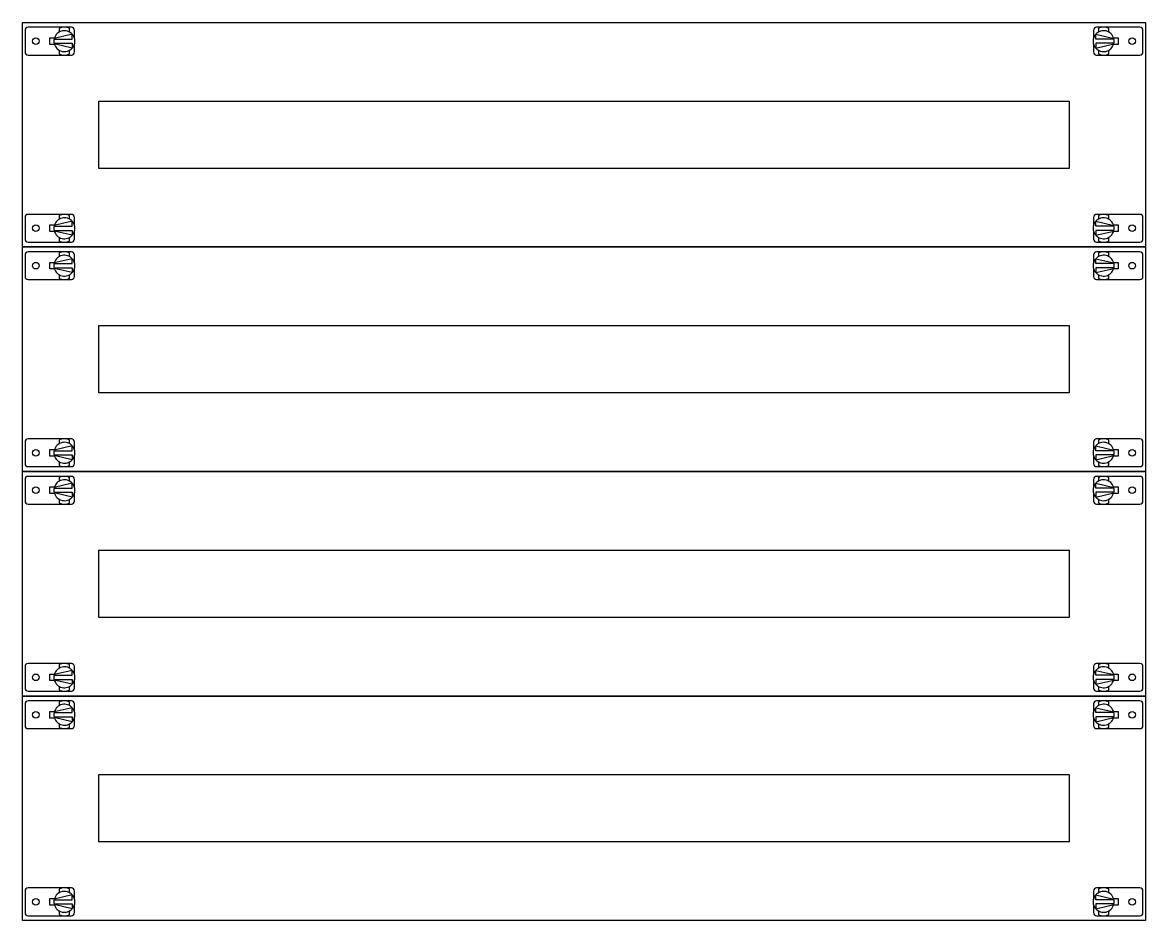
# Model space of a CAD drawing. Header units: millimetres. Extents: x 2151 to 5908, y -441 to 3322.
# Drawn here: x 4159 to 4909, y 506 to 1106 of the extents above; entities that cross this region are included whole.
import ezdxf
from ezdxf.enums import TextEntityAlignment as Align

# ---------------------------------------------------------------- set-up
doc = ezdxf.new("R2010")
doc.units = ezdxf.units.MM
doc.layers.add('2DE_OBJ_Eti-Apparatus', color=7, linetype='Continuous', lineweight=25)
doc.layers.add('2DE_TXTMARK', color=7, linetype='Continuous', lineweight=9)
doc.styles.add('CP_ATTR', font='ARIAL.TTF')

# ---------------------------------------------------------------- blocks, each defined once
blk = doc.blocks.new('2de_eti_9_4271_f74pasp')
at = {"linetype": 'Continuous'}
for p, q in [((0, 0), (0, 150)), ((0, 150), (750, 150)), ((750, 150), (750, 0)), ((1.74, 144.72), (1.74, 130.28)), ((28, 146.75), (3.77, 146.75)), ((24.45, 146.04), (24.45, 143.54)), ((32.71, 146.75), (28, 146.75)), ((29.11, 146.68), (29.11, 146.69)), ((31.45, 143.59), (31.45, 146.08)), ((34.74, 139.39), (34.74, 144.72)), ((715.26, 144.72), (715.26, 139.39)), ((722, 146.75), (717.29, 146.75)), ((718.54, 146.08), (718.54, 143.59)), ((720.89, 146.69), (720.89, 146.68)), ((746.23, 146.75), (722, 146.75)), ((725.54, 143.54), (725.54, 146.04)), ((748.26, 130.28), (748.26, 144.72)), ((18.36, 139.69), (21.35, 139.69)), ((18.36, 135.31), (18.36, 139.69)), ((21.35, 135.31), (18.36, 135.31)), ((21.14, 138.91), (33.24, 138.91)), ((21.14, 136.09), (33.24, 136.09)), ((33.24, 142.14), (21.25, 139.34)), ((33.24, 132.86), (21.25, 135.66)), ((33.24, 138.91), (33.24, 142.14)), ((33.24, 136.09), (33.24, 132.86)), ((34.74, 130.28), (34.74, 135.61)), ((715.26, 135.61), (715.26, 130.28)), ((716.76, 142.14), (728.75, 139.34)), ((716.76, 138.91), (716.76, 142.14)), ((728.86, 138.91), (716.76, 138.91)), ((716.76, 136.09), (716.76, 132.86)), ((728.86, 136.09), (716.76, 136.09)), ((716.76, 132.86), (728.75, 135.66)), ((728.65, 139.69), (731.64, 139.69)), ((731.64, 135.31), (728.65, 135.31)), ((731.64, 139.69), (731.64, 135.31)), ((3.77, 128.25), (28, 128.25)), ((24.45, 131.46), (24.45, 128.96)), ((28, 128.25), (32.71, 128.25)), ((29.11, 128.31), (29.11, 128.32)), ((31.45, 128.92), (31.45, 131.41)), ((717.29, 128.25), (722, 128.25)), ((718.54, 131.41), (718.54, 128.92)), ((720.89, 128.32), (720.89, 128.31)), ((722, 128.25), (746.23, 128.25)), ((725.54, 128.96), (725.54, 131.46)), ((51, 97.5), (699, 97.5)), ((51, 52.5), (51, 97.5)), ((699, 97.5), (699, 52.5)), ((699, 52.5), (51, 52.5)), ((1.74, 19.72), (1.74, 5.28)), ((28, 21.75), (3.77, 21.75)), ((33.24, 17.14), (21.25, 14.34)), ((24.45, 21.04), (24.45, 18.54)), ((32.71, 21.75), (28, 21.75)), ((29.11, 21.68), (29.11, 21.69)), ((31.45, 18.59), (31.45, 21.08)), ((33.24, 13.91), (33.24, 17.14)), ((34.74, 14.39), (34.74, 19.72)), ((715.26, 19.72), (715.26, 14.39)), ((716.76, 17.14), (728.75, 14.34)), ((716.76, 13.91), (716.76, 17.14)), ((722, 21.75), (717.29, 21.75)), ((718.54, 21.08), (718.54, 18.59)), ((720.89, 21.69), (720.89, 21.68)), ((746.23, 21.75), (722, 21.75)), ((725.54, 18.54), (725.54, 21.04)), ((748.26, 5.28), (748.26, 19.72)), ((18.36, 14.69), (21.35, 14.69)), ((18.36, 10.31), (18.36, 14.69)), ((21.35, 10.31), (18.36, 10.31)), ((21.14, 13.91), (33.24, 13.91)), ((21.14, 11.09), (33.24, 11.09)), ((33.24, 7.86), (21.25, 10.66)), ((33.24, 11.09), (33.24, 7.86)), ((34.74, 5.28), (34.74, 10.61)), ((715.26, 10.61), (715.26, 5.28)), ((728.86, 13.91), (716.76, 13.91)), ((716.76, 11.09), (716.76, 7.86)), ((728.86, 11.09), (716.76, 11.09)), ((716.76, 7.86), (728.75, 10.66)), ((728.65, 14.69), (731.64, 14.69)), ((731.64, 10.31), (728.65, 10.31)), ((731.64, 14.69), (731.64, 10.31)), ((750, 0), (0, 0)), ((3.77, 3.25), (28, 3.25)), ((24.45, 6.46), (24.45, 3.96)), ((28, 3.25), (32.71, 3.25)), ((29.11, 3.31), (29.11, 3.32)), ((31.45, 3.92), (31.45, 6.41)), ((717.29, 3.25), (722, 3.25)), ((718.54, 6.41), (718.54, 3.92)), ((720.89, 3.32), (720.89, 3.31)), ((722, 3.25), (746.23, 3.25)), ((725.54, 3.96), (725.54, 6.46))]:
    blk.add_line(p, q, dxfattribs=at)
for centre in [(9, 137.5), (741, 137.5), (9, 12.5), (741, 12.5)]:
    blk.add_circle(centre, 2.2, dxfattribs=at)
for centre, radius, start, end in [((3.77, 144.72), 2.03, 90, 180), ((28, 137.5), 7, 41.53564, 164.79459), ((28, 137.5), 9.25, 68.06753, 112.53472), ((32.71, 144.72), 2.03, 0, 90), ((717.29, 144.72), 2.03, 90, 180), ((722, 137.5), 7, 15.20541, 138.46436), ((722, 137.5), 9.25, 67.46528, 111.93247), ((746.23, 144.72), 2.03, 0, 90), ((28, 137.5), 7, 168.3962, 191.6038), ((28, 137.5), 7, 164.79459, 168.3962), ((28, 137.5), 7, 191.6038, 195.20541), ((28, 137.5), 7, 195.20541, 318.46436), ((28, 137.5), 7, 318.46436, 41.53564), ((722, 137.5), 7, 138.46436, 221.53564), ((722, 137.5), 7, 221.53564, 344.79459), ((722, 137.5), 7, 11.6038, 15.20541), ((722, 137.5), 7, 344.79459, 348.3962), ((722, 137.5), 7, 348.3962, 11.6038), ((3.77, 130.28), 2.03, 180, 270), ((28, 137.5), 9.25, 247.46528, 291.93247), ((32.71, 130.28), 2.03, 270, 0), ((717.29, 130.28), 2.03, 180, 270), ((722, 137.5), 9.25, 248.06753, 292.53472), ((746.23, 130.28), 2.03, 270, 0), ((3.77, 19.72), 2.03, 90, 180), ((28, 12.5), 7, 41.53564, 164.79459), ((28, 12.5), 9.25, 68.06753, 112.53472), ((32.71, 19.72), 2.03, 0, 90), ((28, 12.5), 7, 318.46436, 41.53564), ((722, 12.5), 7, 138.46436, 221.53564), ((717.29, 19.72), 2.03, 90, 180), ((722, 12.5), 7, 15.20541, 138.46436), ((722, 12.5), 9.25, 67.46528, 111.93247), ((746.23, 19.72), 2.03, 0, 90), ((28, 12.5), 7, 168.3962, 191.6038), ((28, 12.5), 7, 164.79459, 168.3962), ((28, 12.5), 7, 191.6038, 195.20541), ((28, 12.5), 7, 195.20541, 318.46436), ((722, 12.5), 7, 221.53564, 344.79459), ((722, 12.5), 7, 11.6038, 15.20541), ((722, 12.5), 7, 344.79459, 348.3962), ((722, 12.5), 7, 348.3962, 11.6038), ((3.77, 5.28), 2.03, 180, 270), ((28, 12.5), 9.25, 247.46528, 291.93247), ((32.71, 5.28), 2.03, 270, 0), ((717.29, 5.28), 2.03, 180, 270), ((722, 12.5), 9.25, 248.06753, 292.53472), ((746.23, 5.28), 2.03, 270, 0)]:
    blk.add_arc(centre, radius, start, end, dxfattribs=at)
at = {"linetype": 'ByBlock', "style": 'CP_ATTR', "flags": 9}
for tag in ['EL-STATUS', 'FUNCTION', 'ARTICLE-2', 'ARTICLE-1', 'WEIGHT', 'IP', 'CURRENT', 'LINK', 'OTHER', 'CHARACTER', 'POWER', 'VOLTAGE', 'PRODUCER', 'ORDER-NO', 'PRODUCT-TYPE', 'ARTICLE', 'GROUP', 'NUMBER', 'NAME']:
    blk.add_attdef(tag, text='', height=0.00005, dxfattribs=at).set_placement((1.74, 12.5), align=Align.MIDDLE_LEFT)
at = {"layer": '2DE_TXTMARK', "linetype": 'ByBlock', "style": 'CP_ATTR', "width": 0.8, "flags": 8}
blk.add_attdef('MARK1', text='', height=15, dxfattribs=at).set_placement((705.26, 9.62), align=Align.RIGHT)

msp = doc.modelspace()

# ---------------------------------------------------------------- block references
at = {"layer": '2DE_OBJ_Eti-Apparatus'}
for p in [(4159.14, 955.92), (4159.14, 955.92), (4159.14, 805.92), (4159.14, 805.92), (4159.14, 655.92), (4159.14, 655.92), (4159.14, 505.92), (4159.14, 505.92)]:
    msp.add_blockref('2de_eti_9_4271_f74pasp', p, dxfattribs=at)

doc.saveas('drawing.dxf')
